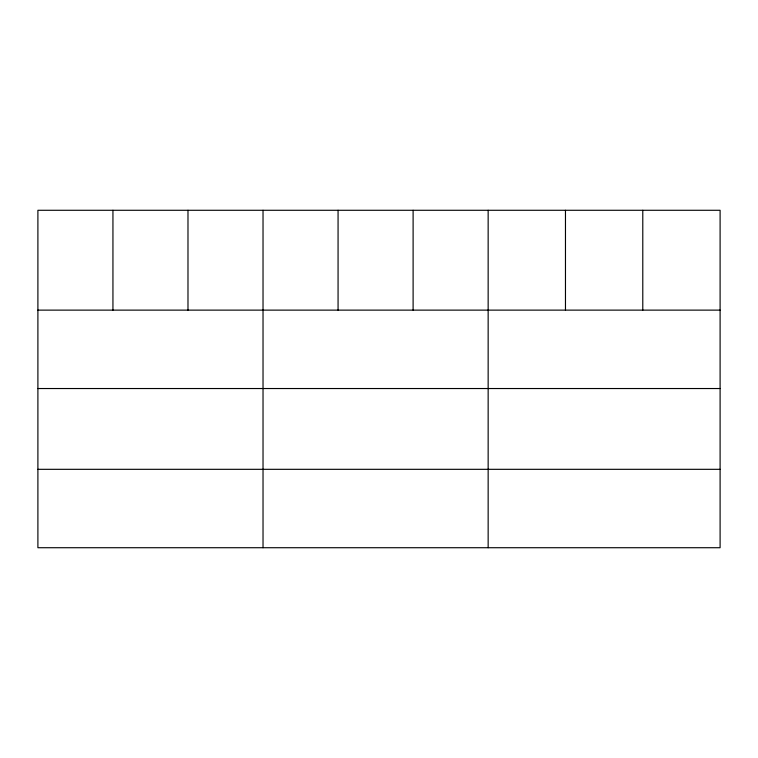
<?xml version="1.0" encoding="UTF-8"?>
<svg xmlns="http://www.w3.org/2000/svg" width="758" height="758" viewBox="0 0 758 758"><rect width="100%" height="100%" fill="white"/><g stroke="black" fill="none" stroke-linecap="round" stroke-linejoin="round"><path stroke-width="1.14" d="M720.1 388.532L720.1 210.279L37.9 210.279L37.9 547.721L720.1 547.721L720.1 388.532L37.9 388.532M37.9 310.126L720.1 310.126M37.9 469.316L720.1 469.316M642.784 210.279L642.784 310.126M565.468 210.279L565.468 310.126M488.152 210.279L488.152 547.721M413.11 210.279L413.11 310.126M338.068 210.279L338.068 310.126M263.026 210.279L263.026 547.721M187.984 210.279L187.984 310.126M112.942 210.279L112.942 310.126"/></g></svg>
